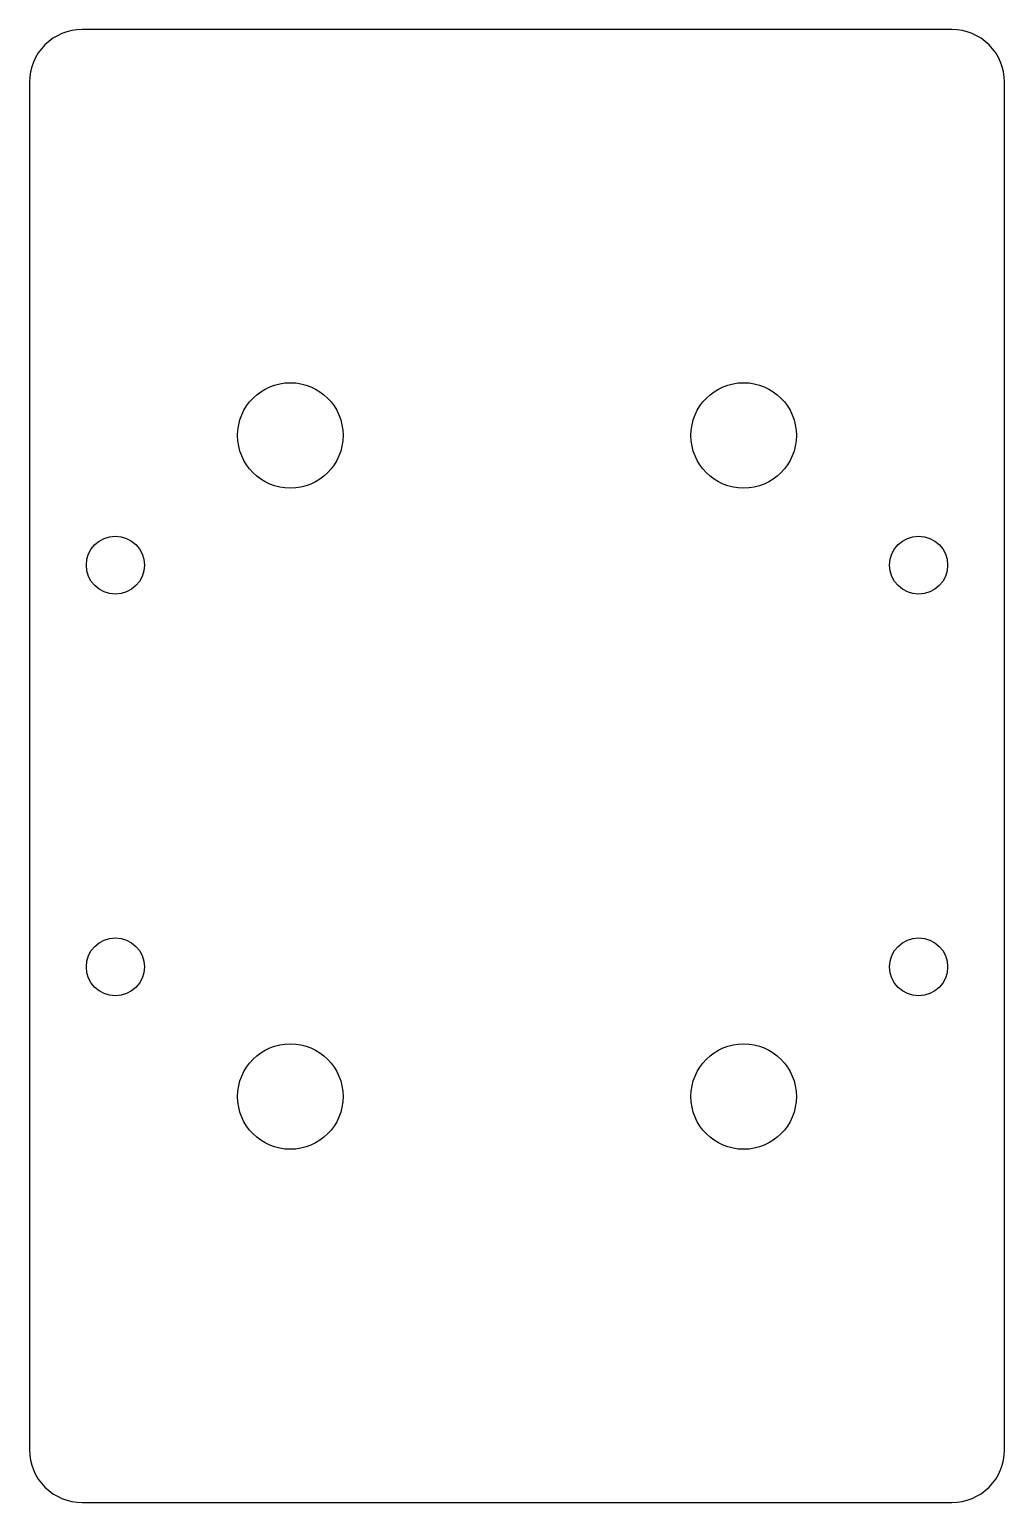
# Model space of a CAD drawing. Extents: x 0 to 185, y 0 to 279.
import ezdxf

# ---------------------------------------------------------------- set-up
doc = ezdxf.new("R2010")
doc.units = 0
doc.layers.add('VISIBLE__ISO_', color=7, linetype='CONTINUOUS')

msp = doc.modelspace()

# ---------------------------------------------------------------- linework, layer by layer
at = {"layer": 'VISIBLE__ISO_'}
msp.add_lwpolyline([(0, 10, 0.4142136), (10, 0), (175, 0, 0.4142136), (185, 10), (185, 269.4, 0.4142136), (175, 279.4), (10, 279.4, 0.4142136), (0, 269.4)], format="xyb", close=True, dxfattribs=at)
for centre, radius in [((49.496, 202.4), 10), ((135.504, 202.4), 10), ((16.3, 177.8), 5.5), ((168.7, 177.8), 5.5), ((16.3, 101.6), 5.5), ((168.7, 101.6), 5.5), ((49.496, 77), 10), ((135.504, 77), 10)]:
    msp.add_circle(centre, radius, dxfattribs=at)

doc.saveas('drawing.dxf')
